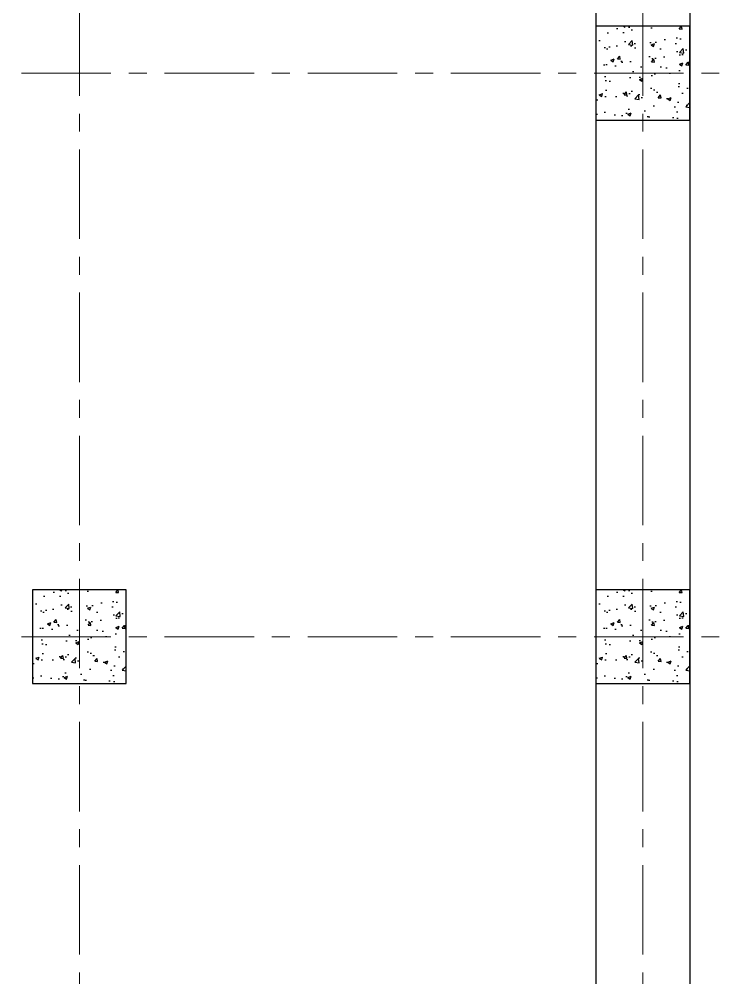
# Model space of a CAD drawing. Header units: millimetres. Extents: x 3220 to 226993, y 817 to 176024.
# Drawn here: x 18980 to 22800, y 159975 to 165080 of the extents above; entities that cross this region are included whole.
import ezdxf

# ---------------------------------------------------------------- set-up
doc = ezdxf.new("R2010")
doc.units = ezdxf.units.MM
doc.linetypes.add('AXES', pattern=[50.8, 31.75, -6.35, 6.35, -6.35])
doc.layers.add('Axe', color=1, linetype='AXES', lineweight=9)

# ---------------------------------------------------------------- blocks, each defined once
blk = doc.blocks.new("SYST7ME D'AXE")
at = {"layer": 'Axe', "ltscale": 15}
for p, q in [((12000, 18500), (12000, -6500)), ((15000, 18500), (15000, -6500)), ((-500, 9000), (15500, 9000)), ((-500, 6000), (15500, 6000))]:
    blk.add_line(p, q, dxfattribs=at)
blk = doc.blocks.new('Level -3.5 et0m')
h = blk.add_hatch()
h.set_pattern_fill('AR-CONC', color=256)
h.set_pattern_definition([(50, (-163579.41, -98209.63), (182.18467, -15.93909), [19.05, -209.55]), (355, (-163579.4, -98209.63), (-35.24342, 191.05685), [15.24, -167.64058]), (100.45144, (-163564.23, -98210.96), (146.94125, 175.11775), [16.19001, -178.09024]), (46.1842, (-163579.4, -98158.83), (271.07904, -42.04233), [28.575, -314.325]), (96.63556, (-163556.82, -98162.33), (237.40413, 247.42612), [24.28502, -267.1356]), (351.18415, (-163579.4, -98158.83), (237.40413, 247.42612), [22.85997, -251.45973]), (21, (-163554.01, -98171.53), (151.61439, -102.2652), [19.05, -209.55]), (326, (-163554, -98171.53), (61.80203, 184.18797), [15.24, -167.64]), (71.45144, (-163541.37, -98180.05), (213.41642, 81.92277), [16.19001, -178.08994]), (37.5, (-163579.41, -98209.63), (3.088603, 84.555039), [0, -165.608, 0, -170.18, 0, -168.275]), (7.5, (-163579.41, -98209.63), (66.819663, 100.180575), [0, -97.028, 0, -161.798, 0, -64.135]), (327.5, (-163636.05, -98209.63), (135.590595, -5.728744), [0, -63.5, 0, -198.12, 0, -262.89]), (317.5, (-163661.45, -98209.63), (148.12918, 25.42649), [0, -82.55, 0, -131.572, 0, -186.69])])
h.paths.add_polyline_path([(15000, -8750), (14750, -8750), (14750, -9000), (15000, -9000)])
h.paths.add_polyline_path([(15250, -8750), (15000, -8750), (15000, -9000), (15250, -9000)])
h.paths.add_polyline_path([(15250, -9000), (15000, -9000), (15000, -9250), (15250, -9250)])
h.paths.add_polyline_path([(15000, -9000), (14750, -9000), (14750, -9250), (15000, -9250)])
h = blk.add_hatch()
h.set_pattern_fill('AR-CONC', color=256)
h.set_pattern_definition([(50, (-166579.41, -101209.63), (182.18467, -15.93909), [19.05, -209.55]), (355, (-166579.4, -101209.63), (-35.24342, 191.05685), [15.24, -167.64058]), (100.45144, (-166564.23, -101210.96), (146.94125, 175.11775), [16.19001, -178.09024]), (46.1842, (-166579.4, -101158.83), (271.07904, -42.04233), [28.575, -314.325]), (96.63556, (-166556.82, -101162.33), (237.40413, 247.42612), [24.28502, -267.1356]), (351.18415, (-166579.4, -101158.83), (237.40413, 247.42612), [22.85997, -251.45973]), (21, (-166554.01, -101171.53), (151.61439, -102.2652), [19.05, -209.55]), (326, (-166554, -101171.53), (61.80203, 184.18797), [15.24, -167.64]), (71.45144, (-166541.37, -101180.05), (213.41642, 81.92277), [16.19001, -178.08994]), (37.5, (-166579.41, -101209.63), (3.088603, 84.555039), [0, -165.608, 0, -170.18, 0, -168.275]), (7.5, (-166579.41, -101209.63), (66.819663, 100.180575), [0, -97.028, 0, -161.798, 0, -64.135]), (327.5, (-166636.05, -101209.63), (135.590595, -5.728744), [0, -63.5, 0, -198.12, 0, -262.89]), (317.5, (-166661.45, -101209.63), (148.12918, 25.42649), [0, -82.55, 0, -131.572, 0, -186.69])])
h.paths.add_polyline_path([(12000, -11750), (11750, -11750), (11750, -12000), (12000, -12000)])
h.paths.add_polyline_path([(12250, -11750), (12000, -11750), (12000, -12000), (12250, -12000)])
h.paths.add_polyline_path([(12250, -12000), (12000, -12000), (12000, -12250), (12250, -12250)])
h.paths.add_polyline_path([(12000, -12000), (11750, -12000), (11750, -12250), (12000, -12250)])
h = blk.add_hatch()
h.set_pattern_fill('AR-CONC', color=256)
h.set_pattern_definition([(50, (-163579.41, -101209.63), (182.18467, -15.93909), [19.05, -209.55]), (355, (-163579.4, -101209.63), (-35.24342, 191.05685), [15.24, -167.64058]), (100.45144, (-163564.23, -101210.96), (146.94125, 175.11775), [16.19001, -178.09024]), (46.1842, (-163579.4, -101158.83), (271.07904, -42.04233), [28.575, -314.325]), (96.63556, (-163556.82, -101162.33), (237.40413, 247.42612), [24.28502, -267.1356]), (351.18415, (-163579.4, -101158.83), (237.40413, 247.42612), [22.85997, -251.45973]), (21, (-163554.01, -101171.53), (151.61439, -102.2652), [19.05, -209.55]), (326, (-163554, -101171.53), (61.80203, 184.18797), [15.24, -167.64]), (71.45144, (-163541.37, -101180.05), (213.41642, 81.92277), [16.19001, -178.08994]), (37.5, (-163579.41, -101209.63), (3.088603, 84.555039), [0, -165.608, 0, -170.18, 0, -168.275]), (7.5, (-163579.41, -101209.63), (66.819663, 100.180575), [0, -97.028, 0, -161.798, 0, -64.135]), (327.5, (-163636.05, -101209.63), (135.590595, -5.728744), [0, -63.5, 0, -198.12, 0, -262.89]), (317.5, (-163661.45, -101209.63), (148.12918, 25.42649), [0, -82.55, 0, -131.572, 0, -186.69])])
h.paths.add_polyline_path([(15000, -11750), (14750, -11750), (14750, -12000), (15000, -12000)])
h.paths.add_polyline_path([(15250, -11750), (15000, -11750), (15000, -12000), (15250, -12000)])
h.paths.add_polyline_path([(15250, -12000), (15000, -12000), (15000, -12250), (15250, -12250)])
h.paths.add_polyline_path([(15000, -12000), (14750, -12000), (14750, -12250), (15000, -12250)])
for points in [[(15250, -18250), (-250, -18250), (-250, 250), (15250, 250)], [(250, -250), (14750, -250), (14750, -17750), (250, -17750)], [(14750, -9250), (15250, -9250), (15250, -8750), (14750, -8750)], [(11750, -12250), (12250, -12250), (12250, -11750), (11750, -11750)], [(14750, -12250), (15250, -12250), (15250, -11750), (14750, -11750)]]:
    blk.add_lwpolyline(points, close=True)
blk.add_blockref("SYST7ME D'AXE", (0, -18000))

msp = doc.modelspace()

# ---------------------------------------------------------------- block references
msp.add_blockref('Level -3.5 et0m', (7300, 173791.8))

doc.saveas('drawing.dxf')
